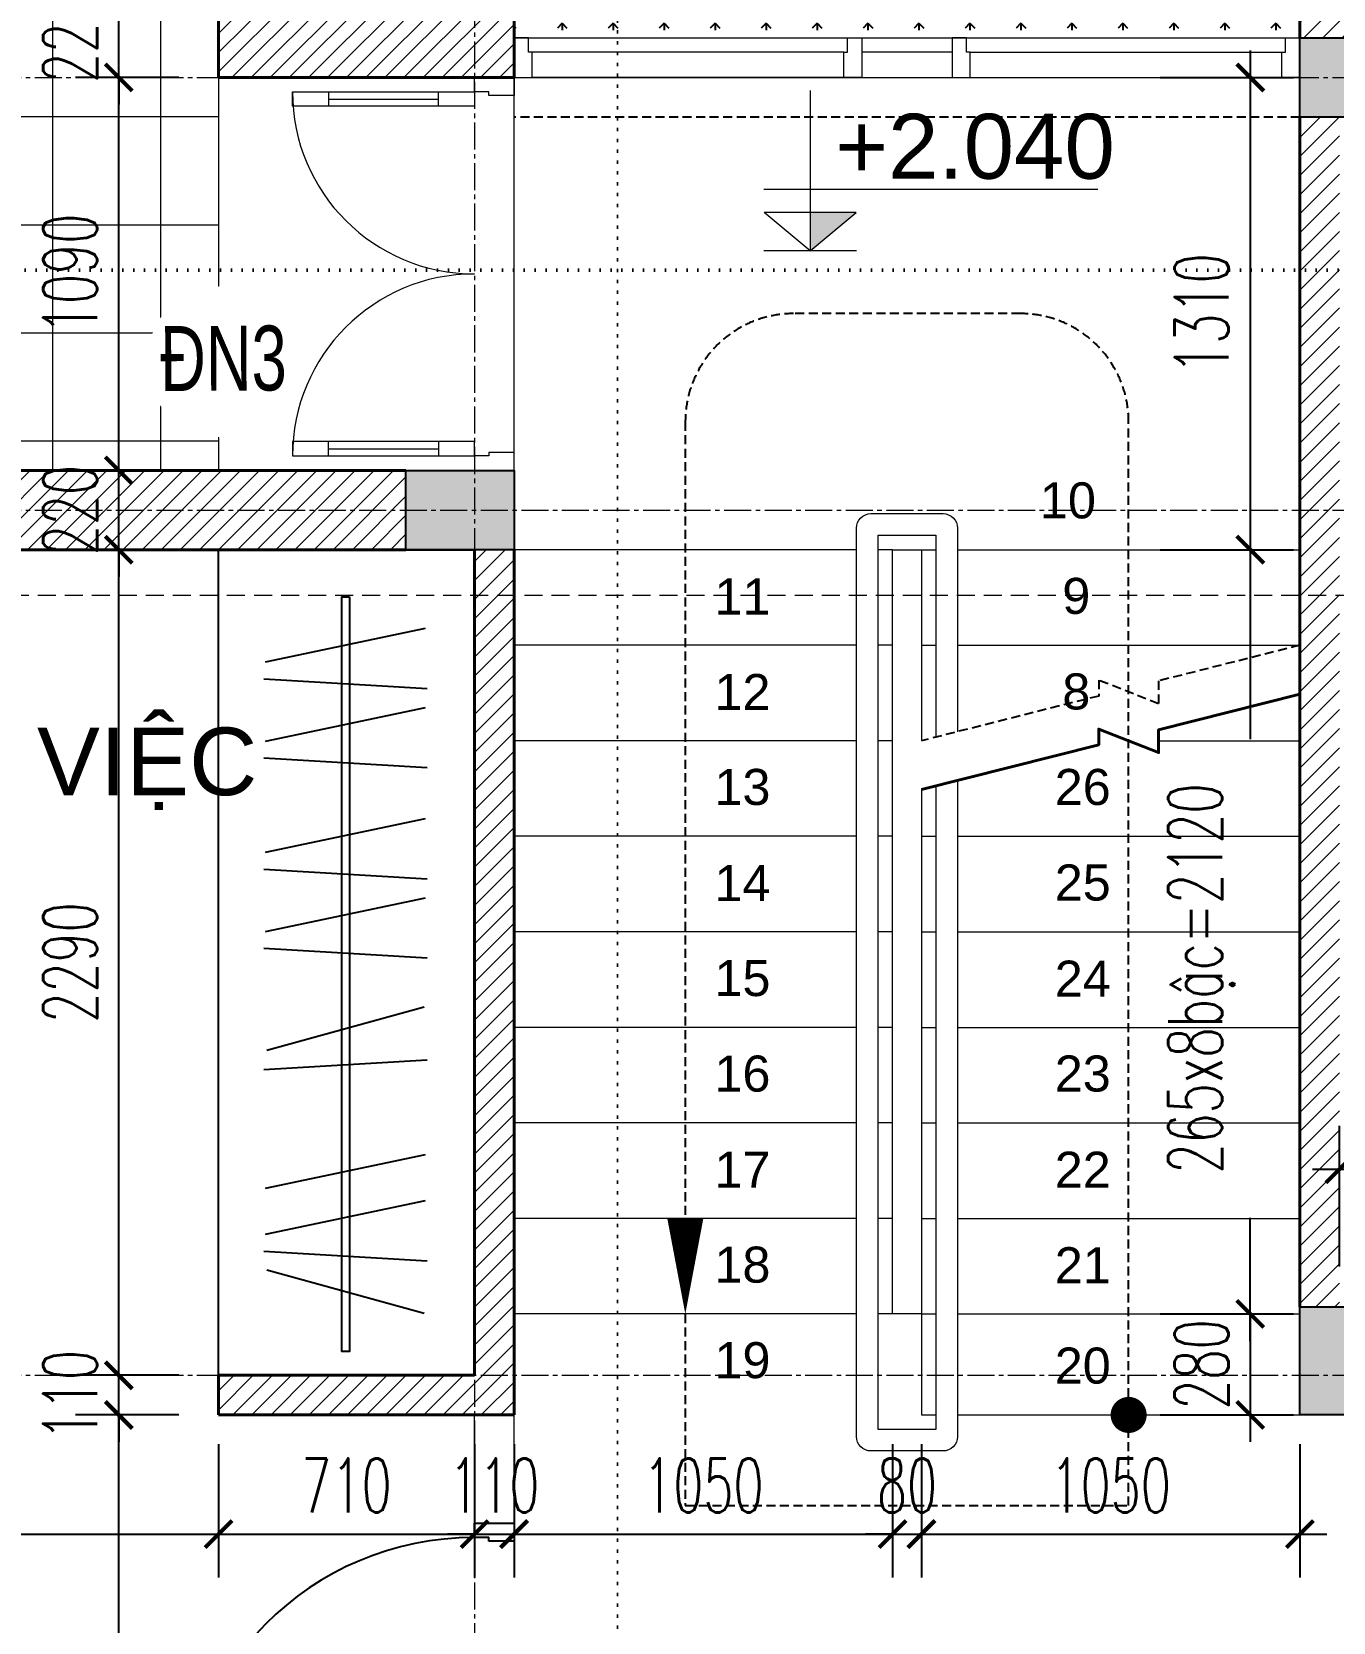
# Model space of a CAD drawing. Header units: millimetres. Extents: x -229618 to 2906, y -178063 to 96806.
# Drawn here: x -204481 to -200871, y -54983 to -50572 of the extents above; entities that cross this region are included whole.
import ezdxf
from ezdxf.enums import TextEntityAlignment as Align

# ---------------------------------------------------------------- set-up
doc = ezdxf.new("R2010")
doc.units = ezdxf.units.MM
doc.header["$LTSCALE"] = 200
doc.header["$MEASUREMENT"] = 0
doc.set_wipeout_variables(frame=1)
doc.header["$PDMODE"] = 3
doc.header["$PDSIZE"] = 50
for name, pattern in [('ACAD_ISO07W100', [3, 0, -3]), ('CENTER2', [1.125, 0.75, -0.125, 0.125, -0.125]), ('DASHED2', [0.375, 0.25, -0.125]), ('HIDDEN2', [0.1875, 0.125, -0.0625])]:
    doc.linetypes.add(name, pattern=pattern)
doc.layers.get('0').update_dxf_attribs({"color": 95, "linetype": 'CONTINUOUS'})
doc.layers.get('DEFPOINTS').update_dxf_attribs({"linetype": 'CONTINUOUS'})
for name, color, linetype, lineweight in [('cat', 1, 'CONTINUOUS', 40), ('hatch', 250, 'CONTINUOUS', 5), ('KH cat', 2, 'HIDDEN2', 50), ('khuat', 8, 'DASHED2', 15), ('nho', 252, 'CONTINUOUS', 15), ('thay', 7, 'CONTINUOUS', 18), ('tim', 18, 'CENTER2', 9)]:
    doc.layers.add(name, color=color, linetype=linetype, lineweight=lineweight)
for name, color, linetype in [('Cayxanh', 99, 'CONTINUOUS'), ('COT', 2, 'CONTINUOUS'), ('CUA', 145, 'CONTINUOUS'), ('DIM', 251, 'CONTINUOUS'), ('NOITHAT', 99, 'CONTINUOUS'), ('TEXT', 33, 'CONTINUOUS'), ('thong ke cua', 7, 'CONTINUOUS'), ('VAT-LIEU', 251, 'CONTINUOUS')]:
    doc.layers.add(name, color=color, linetype=linetype)
doc.styles.add('Aria H iso', font='Vharial_0.ttf')
doc.styles.add('Arial N  iso', font='vnarialn_0.ttf')
doc.styles.add('Scale', font='vnsimli.shx', dxfattribs={"width": 0.65, "bigfont": 'bigfont.shx'})
doc.styles.add('T3', font='Vhavan_0.ttf', dxfattribs={"width": 0.8})
doc.dimstyles.new('Scale', dxfattribs={"dimscale": 75, "dimtxt": 2, "dimasz": 1, "dimexe": 1.6, "dimexo": 0, "dimgap": 0.8, "dimtad": 1, "dimdec": 0, "dimzin": 0, "dimdsep": 46, "dimtxsty": 'Scale', "dimblk": 'ARCHTICK', "dimcen": 0.1, "dimdle": 1, "dimclrd": 256, "dimclre": 256, "dimclrt": 3, "dimadec": 0, "dimazin": 0, "dimtfac": 1, "dimtdec": 0, "dimtix": 1, "dimtmove": 2, "dimatfit": 3, "dimldrblk": 'ARCHTICK', "dimfxl": 0, "dimtolj": 1, "dimtzin": 0, "dimarcsym": 0})

# ---------------------------------------------------------------- blocks, each defined once
blk = doc.blocks.new('A$C49A5561F')
at = {"layer": 'CUA'}
blk.add_line((-830, 60), (-210, 60), dxfattribs=at)
for points in [[(-70, 850), (-70, 860), (-110, 860), (-110, 900), (0, 900), (0, 850)], [(-930, 80), (-930, 40), (-110, 40), (-110, 80)], [(-930, 80), (-930, 40), (-830, 40), (-830, 80)], [(-210, 80), (-210, 40), (-110, 40), (-110, 80)], [(-70, 50), (-70, 40), (-110, 40), (-110, 0), (0, 0), (0, 50)]]:
    blk.add_lwpolyline(points, close=True, dxfattribs=at)
blk.add_arc((-110, 40), 820, 90, 180, dxfattribs=at)
blk = doc.blocks.new('_ArchTick')
at = {"color": 0, "linetype": 'ByBlock', "const_width": 0.15}
blk.add_lwpolyline([(-0.5, -0.5), (0.5, 0.5)], dxfattribs=at)
blk = doc.blocks.new('*D1841')
at = {"layer": 'DEFPOINTS', "color": 0, "linetype": 'Continuous'}
for p in [(-205133, -54488.9), (-203963, -54488.9), (-203963, -54738.7)]:
    blk.add_point(p, dxfattribs=at)
at = {"layer": 'DIM', "linetype": 'Continuous', "lineweight": -2}
for p, q in [((-205133, -54488.9), (-205133, -54858.7)), ((-203963, -54488.9), (-203963, -54858.7)), ((-205208, -54738.7), (-203888, -54738.7))]:
    blk.add_line(p, q, dxfattribs=at)
at = {"layer": 'DIM', "linetype": 'Continuous', "lineweight": -2, "xscale": 75, "yscale": 75, "zscale": 75, "rotation": 180}
blk.add_blockref('_ArchTick', (-205133, -54738.7), dxfattribs=at)
at = {"layer": 'DIM', "linetype": 'Continuous', "lineweight": -2, "xscale": 75, "yscale": 75, "zscale": 75}
blk.add_blockref('_ArchTick', (-203963, -54738.7), dxfattribs=at)
at = {"layer": 'DIM', "color": 3, "linetype": 'Continuous', "insert": (-204670, -54873.7), "char_height": 150, "attachment_point": 5, "style": 'Scale'}
blk.add_mtext('\\A1;1170', dxfattribs=at)
blk = doc.blocks.new('*D1842')
at = {"layer": 'DEFPOINTS', "color": 0, "linetype": 'Continuous'}
for p in [(-203963, -54488.9), (-203253, -54488.9), (-203253, -54738.7)]:
    blk.add_point(p, dxfattribs=at)
at = {"layer": 'DIM', "linetype": 'Continuous', "lineweight": -2}
for p, q in [((-203963, -54488.9), (-203963, -54858.7)), ((-203253, -54488.9), (-203253, -54858.7)), ((-204038, -54738.7), (-203178, -54738.7))]:
    blk.add_line(p, q, dxfattribs=at)
at = {"layer": 'DIM', "linetype": 'Continuous', "lineweight": -2, "xscale": 75, "yscale": 75, "zscale": 75, "rotation": 180}
blk.add_blockref('_ArchTick', (-203963, -54738.7), dxfattribs=at)
at = {"layer": 'DIM', "linetype": 'Continuous', "lineweight": -2, "xscale": 75, "yscale": 75, "zscale": 75}
blk.add_blockref('_ArchTick', (-203253, -54738.7), dxfattribs=at)
at = {"layer": 'DIM', "color": 3, "linetype": 'Continuous', "insert": (-203608, -54603.7), "char_height": 150, "attachment_point": 5, "style": 'Scale'}
blk.add_mtext('\\A1;710', dxfattribs=at)
blk = doc.blocks.new('*D1843')
at = {"layer": 'DEFPOINTS', "color": 0, "linetype": 'Continuous'}
for p in [(-203253, -54488.9), (-203143, -54488.9), (-203143, -54738.7)]:
    blk.add_point(p, dxfattribs=at)
at = {"layer": 'DIM', "linetype": 'Continuous', "lineweight": -2}
for p, q in [((-203253, -54488.9), (-203253, -54858.7)), ((-203143, -54488.9), (-203143, -54858.7)), ((-203253, -54738.7), (-203328, -54738.7)), ((-203253, -54738.7), (-203143, -54738.7)), ((-203143, -54738.7), (-203068, -54738.7))]:
    blk.add_line(p, q, dxfattribs=at)
at = {"layer": 'DIM', "linetype": 'Continuous', "lineweight": -2, "xscale": 75, "yscale": 75, "zscale": 75}
blk.add_blockref('_ArchTick', (-203253, -54738.7), dxfattribs=at)
at = {"layer": 'DIM', "linetype": 'Continuous', "lineweight": -2, "xscale": 75, "yscale": 75, "zscale": 75, "rotation": 180}
blk.add_blockref('_ArchTick', (-203143, -54738.7), dxfattribs=at)
at = {"layer": 'DIM', "color": 3, "linetype": 'Continuous', "insert": (-203198, -54603.7), "char_height": 150, "attachment_point": 5, "style": 'Scale'}
blk.add_mtext('\\A1;110', dxfattribs=at)
blk = doc.blocks.new('*D1844')
at = {"layer": 'DEFPOINTS', "color": 0, "linetype": 'Continuous'}
for p in [(-203143, -54488.9), (-202093, -54488.9), (-202093, -54738.7)]:
    blk.add_point(p, dxfattribs=at)
at = {"layer": 'DIM', "linetype": 'Continuous', "lineweight": -2}
for p, q in [((-203143, -54488.9), (-203143, -54858.7)), ((-202093, -54488.9), (-202093, -54858.7)), ((-203218, -54738.7), (-202018, -54738.7))]:
    blk.add_line(p, q, dxfattribs=at)
at = {"layer": 'DIM', "linetype": 'Continuous', "lineweight": -2, "xscale": 75, "yscale": 75, "zscale": 75, "rotation": 180}
blk.add_blockref('_ArchTick', (-203143, -54738.7), dxfattribs=at)
at = {"layer": 'DIM', "linetype": 'Continuous', "lineweight": -2, "xscale": 75, "yscale": 75, "zscale": 75}
blk.add_blockref('_ArchTick', (-202093, -54738.7), dxfattribs=at)
at = {"layer": 'DIM', "color": 3, "linetype": 'Continuous', "insert": (-202618, -54603.7), "char_height": 150, "attachment_point": 5, "style": 'Scale'}
blk.add_mtext('\\A1;1050', dxfattribs=at)
blk = doc.blocks.new('*D1845')
at = {"layer": 'DEFPOINTS', "color": 0, "linetype": 'Continuous'}
for p in [(-202093, -54488.9), (-202013, -54488.9), (-202013, -54738.7)]:
    blk.add_point(p, dxfattribs=at)
at = {"layer": 'DIM', "linetype": 'Continuous', "lineweight": -2}
for p, q in [((-202093, -54488.9), (-202093, -54858.7)), ((-202013, -54488.9), (-202013, -54858.7)), ((-202093, -54738.7), (-202168, -54738.7)), ((-202093, -54738.7), (-202013, -54738.7)), ((-202013, -54738.7), (-201938, -54738.7))]:
    blk.add_line(p, q, dxfattribs=at)
at = {"layer": 'DIM', "linetype": 'Continuous', "lineweight": -2, "xscale": 75, "yscale": 75, "zscale": 75}
blk.add_blockref('_ArchTick', (-202093, -54738.7), dxfattribs=at)
at = {"layer": 'DIM', "linetype": 'Continuous', "lineweight": -2, "xscale": 75, "yscale": 75, "zscale": 75, "rotation": 180}
blk.add_blockref('_ArchTick', (-202013, -54738.7), dxfattribs=at)
at = {"layer": 'DIM', "color": 3, "linetype": 'Continuous', "insert": (-202053, -54603.7), "char_height": 150, "attachment_point": 5, "style": 'Scale'}
blk.add_mtext('\\A1;80', dxfattribs=at)
blk = doc.blocks.new('*D1846')
at = {"layer": 'DEFPOINTS', "color": 0, "linetype": 'Continuous'}
for p in [(-202013, -54488.9), (-200963, -54488.9), (-200963, -54738.7)]:
    blk.add_point(p, dxfattribs=at)
at = {"layer": 'DIM', "linetype": 'Continuous', "lineweight": -2}
for p, q in [((-202013, -54488.9), (-202013, -54858.7)), ((-200963, -54488.9), (-200963, -54858.7)), ((-202088, -54738.7), (-200888, -54738.7))]:
    blk.add_line(p, q, dxfattribs=at)
at = {"layer": 'DIM', "linetype": 'Continuous', "lineweight": -2, "xscale": 75, "yscale": 75, "zscale": 75, "rotation": 180}
blk.add_blockref('_ArchTick', (-202013, -54738.7), dxfattribs=at)
at = {"layer": 'DIM', "linetype": 'Continuous', "lineweight": -2, "xscale": 75, "yscale": 75, "zscale": 75}
blk.add_blockref('_ArchTick', (-200963, -54738.7), dxfattribs=at)
at = {"layer": 'DIM', "color": 3, "linetype": 'Continuous', "insert": (-201488, -54603.7), "char_height": 150, "attachment_point": 5, "style": 'Scale'}
blk.add_mtext('\\A1;1050', dxfattribs=at)
blk = doc.blocks.new('*D1855')
at = {"layer": 'DEFPOINTS', "color": 0, "linetype": 'Continuous'}
for p in [(-204239.8, -54408.2), (-204073.2, -54408.2), (-204073.2, -55908.2)]:
    blk.add_point(p, dxfattribs=at)
at = {"layer": 'DIM', "linetype": 'Continuous', "lineweight": -2}
for p, q in [((-204239.8, -55983.2), (-204239.8, -54333.2)), ((-204073.2, -54408.2), (-204359.8, -54408.2)), ((-204073.2, -55908.2), (-204359.8, -55908.2))]:
    blk.add_line(p, q, dxfattribs=at)
at = {"layer": 'DIM', "linetype": 'Continuous', "lineweight": -2, "xscale": 75, "yscale": 75, "zscale": 75}
for p, rotation in [((-204239.8, -54408.2), 90), ((-204239.8, -55908.2), 270)]:
    blk.add_blockref('_ArchTick', p, dxfattribs=dict(at, rotation=rotation))
at = {"layer": 'DIM', "color": 3, "linetype": 'Continuous', "insert": (-204377.6, -55193.5), "char_height": 150, "attachment_point": 5, "rotation": 90, "style": 'Scale'}
blk.add_mtext('\\A1;1500', dxfattribs=at)
blk = doc.blocks.new('*D1856')
at = {"layer": 'DEFPOINTS', "color": 0, "linetype": 'Continuous'}
for p in [(-204239.8, -54298.2), (-204073.2, -54298.2), (-204073.2, -54408.2)]:
    blk.add_point(p, dxfattribs=at)
at = {"layer": 'DIM', "linetype": 'Continuous', "lineweight": -2}
for p, q in [((-204239.8, -54298.2), (-204239.8, -54223.2)), ((-204073.2, -54298.2), (-204359.8, -54298.2)), ((-204239.8, -54408.2), (-204239.8, -54298.2)), ((-204073.2, -54408.2), (-204359.8, -54408.2)), ((-204239.8, -54408.2), (-204239.8, -54483.2))]:
    blk.add_line(p, q, dxfattribs=at)
at = {"layer": 'DIM', "linetype": 'Continuous', "lineweight": -2, "xscale": 75, "yscale": 75, "zscale": 75}
for p, rotation in [((-204239.8, -54298.2), 270), ((-204239.8, -54408.2), 90)]:
    blk.add_blockref('_ArchTick', p, dxfattribs=dict(at, rotation=rotation))
at = {"layer": 'DIM', "color": 3, "linetype": 'Continuous', "insert": (-204374.8, -54353.2), "char_height": 150, "attachment_point": 5, "rotation": 90, "style": 'Scale'}
blk.add_mtext('\\A1;110', dxfattribs=at)
blk = doc.blocks.new('*D1857')
at = {"layer": 'DEFPOINTS', "color": 0, "linetype": 'Continuous'}
for p in [(-204239.8, -52008.2), (-204073.2, -52008.2), (-204073.2, -54298.2)]:
    blk.add_point(p, dxfattribs=at)
at = {"layer": 'DIM', "linetype": 'Continuous', "lineweight": -2}
for p, q in [((-204239.8, -54373.2), (-204239.8, -51933.2)), ((-204073.2, -52008.2), (-204359.8, -52008.2)), ((-204073.2, -54298.2), (-204359.8, -54298.2))]:
    blk.add_line(p, q, dxfattribs=at)
at = {"layer": 'DIM', "linetype": 'Continuous', "lineweight": -2, "xscale": 75, "yscale": 75, "zscale": 75}
for p, rotation in [((-204239.8, -52008.2), 90), ((-204239.8, -54298.2), 270)]:
    blk.add_blockref('_ArchTick', p, dxfattribs=dict(at, rotation=rotation))
at = {"layer": 'DIM', "color": 3, "linetype": 'Continuous', "insert": (-204374.8, -53153.2), "char_height": 150, "attachment_point": 5, "rotation": 90, "style": 'Scale'}
blk.add_mtext('\\A1;2290', dxfattribs=at)
blk = doc.blocks.new('*D1858')
at = {"layer": 'DEFPOINTS', "color": 0, "linetype": 'Continuous'}
for p in [(-204239.8, -51788.2), (-204073.2, -51788.2), (-204073.2, -52008.2)]:
    blk.add_point(p, dxfattribs=at)
at = {"layer": 'DIM', "linetype": 'Continuous', "lineweight": -2}
for p, q in [((-204239.8, -51788.2), (-204239.8, -51713.2)), ((-204073.2, -51788.2), (-204359.8, -51788.2)), ((-204239.8, -52008.2), (-204239.8, -51788.2)), ((-204073.2, -52008.2), (-204359.8, -52008.2)), ((-204239.8, -52008.2), (-204239.8, -52083.2))]:
    blk.add_line(p, q, dxfattribs=at)
at = {"layer": 'DIM', "linetype": 'Continuous', "lineweight": -2, "xscale": 75, "yscale": 75, "zscale": 75}
for p, rotation in [((-204239.8, -51788.2), 270), ((-204239.8, -52008.2), 90)]:
    blk.add_blockref('_ArchTick', p, dxfattribs=dict(at, rotation=rotation))
at = {"layer": 'DIM', "color": 3, "linetype": 'Continuous', "insert": (-204374.8, -51898.2), "char_height": 150, "attachment_point": 5, "rotation": 90, "style": 'Scale'}
blk.add_mtext('\\A1;220', dxfattribs=at)
blk = doc.blocks.new('*D1859')
at = {"layer": 'DEFPOINTS', "color": 0, "linetype": 'Continuous'}
for p in [(-204239.8, -50698.2), (-204073.2, -50698.2), (-204073.2, -51788.2)]:
    blk.add_point(p, dxfattribs=at)
at = {"layer": 'DIM', "linetype": 'Continuous', "lineweight": -2}
for p, q in [((-204239.8, -51863.2), (-204239.8, -50623.2)), ((-204073.2, -50698.2), (-204359.8, -50698.2)), ((-204073.2, -51788.2), (-204359.8, -51788.2))]:
    blk.add_line(p, q, dxfattribs=at)
at = {"layer": 'DIM', "linetype": 'Continuous', "lineweight": -2, "xscale": 75, "yscale": 75, "zscale": 75}
for p, rotation in [((-204239.8, -50698.2), 90), ((-204239.8, -51788.2), 270)]:
    blk.add_blockref('_ArchTick', p, dxfattribs=dict(at, rotation=rotation))
at = {"layer": 'DIM', "color": 3, "linetype": 'Continuous', "insert": (-204374.8, -51243.2), "char_height": 150, "attachment_point": 5, "rotation": 90, "style": 'Scale'}
blk.add_mtext('\\A1;1090', dxfattribs=at)
blk = doc.blocks.new('*D1860')
at = {"layer": 'DEFPOINTS', "color": 0, "linetype": 'Continuous'}
for p in [(-204239.8, -50478.2), (-204073.2, -50478.2), (-204073.2, -50698.2)]:
    blk.add_point(p, dxfattribs=at)
at = {"layer": 'DIM', "linetype": 'Continuous', "lineweight": -2}
for p, q in [((-204239.8, -50478.2), (-204239.8, -50403.2)), ((-204073.2, -50478.2), (-204359.8, -50478.2)), ((-204239.8, -50698.2), (-204239.8, -50478.2)), ((-204073.2, -50698.2), (-204359.8, -50698.2)), ((-204239.8, -50698.2), (-204239.8, -50773.2))]:
    blk.add_line(p, q, dxfattribs=at)
at = {"layer": 'DIM', "linetype": 'Continuous', "lineweight": -2, "xscale": 75, "yscale": 75, "zscale": 75}
for p, rotation in [((-204239.8, -50478.2), 270), ((-204239.8, -50698.2), 90)]:
    blk.add_blockref('_ArchTick', p, dxfattribs=dict(at, rotation=rotation))
at = {"layer": 'DIM', "color": 3, "linetype": 'Continuous', "insert": (-204374.8, -50588.2), "char_height": 150, "attachment_point": 5, "rotation": 90, "style": 'Scale'}
blk.add_mtext('\\A1;220', dxfattribs=at)
blk = doc.blocks.new('*D1895')
at = {"layer": 'DEFPOINTS', "color": 0, "linetype": 'Continuous'}
for p in [(-201350.5, -50698.2), (-201350.5, -52008.2), (-201100.6, -52008.2)]:
    blk.add_point(p, dxfattribs=at)
at = {"layer": 'DIM', "linetype": 'Continuous', "lineweight": -2}
for p, q in [((-201100.6, -50623.2), (-201100.6, -52083.2)), ((-201350.5, -50698.2), (-200980.6, -50698.2)), ((-201350.5, -52008.2), (-200980.6, -52008.2))]:
    blk.add_line(p, q, dxfattribs=at)
at = {"layer": 'DIM', "linetype": 'Continuous', "lineweight": -2, "xscale": 75, "yscale": 75, "zscale": 75}
for p, rotation in [((-201100.6, -50698.2), 90), ((-201100.6, -52008.2), 270)]:
    blk.add_blockref('_ArchTick', p, dxfattribs=dict(at, rotation=rotation))
at = {"layer": 'DIM', "color": 3, "linetype": 'Continuous', "insert": (-201235.6, -51353.2), "char_height": 150, "attachment_point": 5, "rotation": 90, "style": 'Scale'}
blk.add_mtext('\\A1;1310', dxfattribs=at)
blk = doc.blocks.new('*D1896')
at = {"layer": 'DEFPOINTS', "color": 0, "linetype": 'Continuous'}
for p in [(-201350.5, -52008.2), (-201350.5, -54128.2), (-201100.6, -54128.2)]:
    blk.add_point(p, dxfattribs=at)
at = {"layer": 'DIM', "linetype": 'Continuous', "lineweight": -2}
for p, q in [((-201100.6, -51933.2), (-201100.6, -52534)), ((-201350.5, -52008.2), (-200980.6, -52008.2)), ((-201100.6, -54203.2), (-201100.6, -53861.2)), ((-201350.5, -54128.2), (-200980.6, -54128.2))]:
    blk.add_line(p, q, dxfattribs=at)
at = {"layer": 'DIM', "linetype": 'Continuous', "lineweight": -2, "xscale": 75, "yscale": 75, "zscale": 75}
for p, rotation in [((-201100.6, -52008.2), 90), ((-201100.6, -54128.2), 270)]:
    blk.add_blockref('_ArchTick', p, dxfattribs=dict(at, rotation=rotation))
at = {"layer": 'DIM', "color": 3, "linetype": 'Continuous', "insert": (-201235.6, -53197.6), "char_height": 150, "attachment_point": 5, "rotation": 90, "style": 'Scale'}
blk.add_mtext('\\A1;265x8bËc=2120', dxfattribs=at)
blk = doc.blocks.new('*D2039')
at = {"layer": 'DEFPOINTS', "color": 0, "linetype": 'Continuous'}
for p in [(-201350.5, -54128.2), (-201350.5, -54408.2), (-201100.6, -54408.2)]:
    blk.add_point(p, dxfattribs=at)
at = {"layer": 'DIM', "linetype": 'Continuous', "lineweight": -2}
for p, q in [((-201100.6, -54128.2), (-201100.6, -54053.2)), ((-201350.5, -54128.2), (-200980.6, -54128.2)), ((-201100.6, -54128.2), (-201100.6, -54408.2)), ((-201350.5, -54408.2), (-200980.6, -54408.2)), ((-201100.6, -54408.2), (-201100.6, -54483.2))]:
    blk.add_line(p, q, dxfattribs=at)
at = {"layer": 'DIM', "linetype": 'Continuous', "lineweight": -2, "xscale": 75, "yscale": 75, "zscale": 75}
for p, rotation in [((-201100.6, -54128.2), 270), ((-201100.6, -54408.2), 90)]:
    blk.add_blockref('_ArchTick', p, dxfattribs=dict(at, rotation=rotation))
at = {"layer": 'DIM', "color": 3, "linetype": 'Continuous', "insert": (-201235.6, -54268.2), "char_height": 150, "attachment_point": 5, "rotation": 90, "style": 'Scale'}
blk.add_mtext('\\A1;280', dxfattribs=at)
blk = doc.blocks.new('*D2052')
at = {"layer": 'DEFPOINTS', "color": 0, "linetype": 'Continuous'}
for p in [(-200253, -53726.5), (-200853, -53996.4), (-200253, -53996.4)]:
    blk.add_point(p, dxfattribs=at)
at = {"layer": 'DIM', "linetype": 'Continuous', "lineweight": -2}
for p, q in [((-200853, -53996.4), (-200853, -53606.5)), ((-200253, -53996.4), (-200253, -53606.5)), ((-200928, -53726.5), (-200178, -53726.5))]:
    blk.add_line(p, q, dxfattribs=at)
at = {"layer": 'DIM', "linetype": 'Continuous', "lineweight": -2, "xscale": 75, "yscale": 75, "zscale": 75, "rotation": 180}
blk.add_blockref('_ArchTick', (-200853, -53726.5), dxfattribs=at)
at = {"layer": 'DIM', "linetype": 'Continuous', "lineweight": -2, "xscale": 75, "yscale": 75, "zscale": 75}
blk.add_blockref('_ArchTick', (-200253, -53726.5), dxfattribs=at)
at = {"layer": 'DIM', "color": 3, "linetype": 'Continuous', "insert": (-200553, -53591.5), "char_height": 150, "attachment_point": 5, "style": 'Scale'}
blk.add_mtext('\\A1;600', dxfattribs=at)
blk = doc.blocks.new('kh cua')
at = {"ltscale": 600}
blk.add_wipeout([(0, 210.4), (-65, 200.1), (-123.6, 170.2), (-170.2, 123.6), (-200.1, 65), (-210.4, 0), (-200.1, -65), (-170.2, -123.6), (-123.6, -170.2), (-65, -200.1), (0, -210.4), (65, -200.1), (123.6, -170.2), (170.2, -123.6), (200.1, -65), (210.4, 0), (200.1, 65), (170.2, 123.6), (123.6, 170.2), (65, 200.1)], dxfattribs=at).dxf.layer = 'thong ke cua'
at = {"layer": 'thong ke cua', "color": 1, "style": 'T3', "width": 0.973787}
blk.add_attdef('AA', text='', height=180, rotation=0.3157, dxfattribs=at).set_placement((-171.5, -80.9), (179.8, -78.9), align=Align.FIT)
blk = doc.blocks.new('cao do')
at = {"layer": 'thay'}
for p, q in [((0, 444.6), (0, 0)), ((798.2, 170.2), (-128.3, 170.2)), ((0, 0), (-127.9, 106.1)), ((127.9, 106.1), (-127.9, 106.1)), ((0, 0), (127.9, 106.1))]:
    blk.add_line(p, q, dxfattribs=at)
at = {"layer": 'thay', "ltscale": 600}
blk.add_line((128.3, 0), (-128.3, 0), dxfattribs=at)
at = {"layer": 'thay', "color": 150, "ltscale": 600}
blk.add_solid([(0, 0), (0, 106.1), (127.9, 106.1)], dxfattribs=at)
at = {"layer": 'TEXT', "style": 'Arial N  iso'}
blk.add_attdef('%%P0.000', text='', height=200, dxfattribs=at).set_placement((69.5, 290), align=Align.MIDDLE_LEFT)

msp = doc.modelspace()

# ---------------------------------------------------------------- hatches: boundary and pattern name
at = {"layer": 'Cayxanh', "linetype": 'Continuous'}
h = msp.add_hatch(dxfattribs=at)
h.set_pattern_fill('GRASS', color=256, scale=100, style=0)
h.set_pattern_definition([(270, (-200252.1, -113834.19), (-70.71068, -70.71068), [18.75, -122.67136]), (315, (-200252.1, -113834.19), (-70.71068, -70.71068), [18.75, -81.25]), (225, (-200252.1, -113834.19), (-70.71068, 70.71068), [18.75, -81.25])])
h.paths.add_polyline_path([(-205802.6, -49725.9), (-204078.3, -49725.9), (-204078.3, -50068.8), (-205802.6, -50068.8)], flags=24)
h.paths.add_polyline_path([(-203143, -48858.2), (-200963, -48858.2), (-200963, -50588.2), (-203143, -50588.2)])
at = {"layer": 'hatch', "linetype": 'Continuous'}
h = msp.add_hatch(dxfattribs=at)
h.set_pattern_fill('ANSI31', color=256, scale=300, style=0)
h.set_pattern_definition([(45, (-235340.12, -37193.56), (-26.516504, 26.516504), [])])
h.paths.add_polyline_path([(-203963, -51788.2), (-205213, -51788.2), (-205213, -51688.2), (-205313, -51688.2), (-205313, -52008.2), (-203963, -52008.2)])
h.paths.add_polyline_path([(-196543, -51788.2), (-196763, -51788.2), (-196763, -50808.2), (-196543, -50808.2)])
h.paths.add_polyline_path([(-208433, -54408.2), (-208463, -54408.2), (-208463, -54188.2), (-208433, -54188.2)])
h.paths.add_polyline_path([(-203443, -52008.2), (-203473, -52008.2), (-203473, -51788.2), (-203443, -51788.2)])
h.paths.add_polyline_path([(-200253, -54298.2), (-199993, -54298.2), (-199993, -54408.2), (-200743, -54408.2), (-200743, -54108.2), (-200253, -54108.2)])
h.paths.add_polyline_path([(-200853, -54108.2), (-200963, -54108.2), (-200963, -54078.2), (-200853, -54078.2)])
h.paths.add_polyline_path([(-208273, -54408.2), (-208433, -54408.2), (-208433, -54188.2), (-208273, -54188.2)])
h.paths.add_polyline_path([(-208543, -54188.2), (-208763, -54188.2), (-208763, -53588.2), (-208543, -53588.2)])
h.paths.add_polyline_path([(-207043, -54188.2), (-205133, -54188.2), (-205133, -54408.2), (-205463, -54408.2), (-205463, -54298.2), (-207043, -54298.2), (-207043, -54408.2), (-207373, -54408.2), (-207373, -54188.2), (-207263, -54188.2), (-207263, -53588.2), (-207043, -53588.2)])
h.paths.add_polyline_path([(-206543, -52008.2), (-207043, -52008.2), (-207043, -52608.2), (-207263, -52608.2), (-207263, -51788.2), (-206543, -51788.2)])
h.paths.add_polyline_path([(-203473, -52008.2), (-203963, -52008.2), (-203963, -51788.2), (-203473, -51788.2)])
h.paths.add_polyline_path([(-203143, -54408.2), (-203963, -54408.2), (-203963, -54298.2), (-203253, -54298.2), (-203253, -52008.2), (-203143, -52008.2)])
h.paths.add_polyline_path([(-200853, -54078.2), (-200963, -54078.2), (-200963, -50808.2), (-200853, -50808.2)])
h.paths.add_polyline_path([(-199653, -50808.2), (-200633, -50808.2), (-200633, -50588.2), (-200963, -50588.2), (-200963, -50478.2), (-199653, -50478.2)])
h.paths.add_polyline_path([(-196763, -50808.2), (-197853, -50808.2), (-197853, -50588.2), (-196763, -50588.2)])
h.paths.add_polyline_path([(-196543, -54188.2), (-196763, -54188.2), (-196763, -51788.2), (-196543, -51788.2)])
h.paths.add_polyline_path([(-196763, -54408.2), (-198753, -54408.2), (-198753, -54693.2), (-198863, -54693.2), (-198863, -54408.2), (-199093, -54408.2), (-199093, -54298.2), (-196763, -54298.2)])
h.paths.add_polyline_path([(-203143, -50698.2), (-203963, -50698.2), (-203963, -50478.2), (-203143, -50478.2)])
h.paths.add_polyline_path([(-200743, -48858.2), (-200963, -48858.2), (-200963, -48638.2), (-200743, -48638.2)])
h.paths.add_polyline_path([(-203143, -48858.2), (-203363, -48858.2), (-203363, -48638.2), (-203143, -48638.2)])
h.paths.add_polyline_path([(-208488, -51898.2, -1), (-208818, -51898.2, -1)])
h.paths.add_polyline_path([(-208763, -51788.2), (-208763, -52008.2), (-208543, -52008.2), (-208543, -51788.2)], flags=16)
h.paths.add_polyline_path([(-196763, -54188.2), (-196543, -54188.2), (-196543, -54408.2), (-196763, -54408.2)])
h.paths.add_polyline_path([(-198863, -54708.2), (-198753, -54708.2), (-198753, -54693.2), (-198863, -54693.2)])
h.paths.add_polyline_path([(-200663, -50588.2), (-200633, -50588.2), (-200633, -50808.2), (-200663, -50808.2)])
h = msp.add_hatch(dxfattribs=at)
h.set_pattern_fill('ANSI37', color=256, scale=2400, angle=45, style=0)
h.set_pattern_definition([(270, (28077.07, -108106.78), (-300, -6e-14), []), (180, (28077.07, -108106.78), (-6e-14, 300), [])])
h.paths.add_polyline_path([(-205213, -51688.2), (-205213, -51788.2), (-203963, -51788.2), (-203963, -50478.2), (-203363, -50478.2), (-203363, -48858.2), (-206543, -48858.2), (-206543, -51788.2), (-205313, -51788.2), (-205313, -51688.2)])
h = msp.add_hatch(dxfattribs=at)
h.set_pattern_fill('BT', color=256, scale=100, style=0)
h.set_pattern_definition([(0, (83.29, 12.83), (0, 100), [0, -100]), (0, (12.65, 56.06), (0, 100), [0, -100]), (0, (15.78, 38.46), (0, 100), [0, -100]), (0, (51, 46.67), (0, 100), [0, -100]), (0, (32.02, 75.43), (0, 100), [0, -100]), (0, (26.93, 62.72), (0, 100), [0, -100]), (0, (35.94, 84.04), (0, 100), [0, -100]), (0, (22.04, 92.45), (0, 100), [0, -100]), (0, (41.22, 70.54), (0, 100), [0, -100]), (0, (9.13, 70.93), (0, 100), [0, -100]), (0, (73.12, 71.32), (0, 100), [0, -100]), (0, (87.6, 74.06), (0, 100), [0, -100]), (0, (80.16, 63.89), (0, 100), [0, -100]), (0, (82.32, 50.2), (0, 100), [0, -100]), (0, (56.29, 62.13), (0, 100), [0, -100]), (0, (55.51, 34.55), (0, 100), [0, -100]), (0, (55.51, 25.94), (0, 100), [0, -100]), (0, (8.15, 23.98), (0, 100), [0, -100]), (0, (47.68, 35.72), (0, 100), [0, -100]), (0, (48.07, 2.46), (0, 100), [0, -100]), (0, (37.31, 23.79), (0, 100), [0, -100]), (0, (38.09, 14), (0, 100), [0, -100]), (0, (25.17, 6.77), (0, 100), [0, -100]), (0, (31.83, 20.07), (0, 100), [0, -100]), (0, (27.13, 24.18), (0, 100), [0, -100]), (45, (79.99, 21.105), (0, 100.00003), [8, -133.4214]), (135, (85.65, 26.76), (-100.00003, 0), [8, -133.4214]), (270, (79.99, 32.42), (100, -2e-14), [11.3137, -88.6863]), (180, (76.52, 22.38), (-1e-14, -100), [12, -88]), (270, (64.52, 22.38), (100, -2e-14), [12, -88]), (45, (64.52, 10.38), (0, 100.00003), [16.9706, -124.4508]), (90, (39.51, 29.29), (-100, 6e-15), [16.8, -83.2]), (180, (39.51, 46.09), (-1e-14, -100), [16.8, -83.2]), (315, (22.714, 46.095), (100.00003, -2e-14), [23.7588, -117.6626]), (135, (25.28, 11.31), (-100.00003, 0), [7, -134.4214]), (225, (20.33, 16.26), (-1e-14, -100.00003), [7, -134.4214]), (0, (15.38, 11.31), (0, 100), [9.8995, -90.1005]), (0, (61.83, 78.92), (0, 100), [13.75, -86.25]), (90, (75.58, 78.92), (-100, 6e-15), [13.75, -86.25]), (225, (75.584, 92.67), (-1e-14, -100.00003), [19.4454, -121.9759]), (270, (50.27, 80.91), (100, -2e-14), [12.5, -87.5]), (0, (50.27, 68.41), (0, 100), [12.5, -87.5]), (135, (62.77, 68.41), (-100.00003, 0), [17.6777, -123.7437]), (45, (56.63, 84.76), (0, 100.00003), [8.5, -132.9214]), (135, (62.64, 90.77), (-100.00003, 0), [8.5, -132.9214]), (270, (56.63, 96.78), (100, -2e-14), [12.0208, -87.9792]), (135, (17.366, 77.56), (-100.00003, 0), [14.1421, -127.2792]), (0, (7.37, 77.56), (0, 100), [10, -90]), (270, (7.37, 87.56), (100, -2e-14), [10, -90]), (45, (0, 0), (-49.497475, 49.497475), []), (45, (35, 0), (-49.497475, 49.497475), [])])
h.paths.add_polyline_path([(-208763, -51788.2), (-208543, -51788.2), (-208543, -52008.2), (-208763, -52008.2)])
h.paths.add_polyline_path([(-196763, -50588.2), (-196543, -50588.2), (-196543, -50808.2), (-196763, -50808.2)])
h.paths.add_polyline_path([(-195643, -54188.2), (-195343, -54188.2), (-195343, -54408.2), (-195643, -54408.2)])
h.paths.add_polyline_path([(-203363, -55908.2), (-203143, -55908.2), (-203143, -56208.2), (-203363, -56208.2)])
h.paths.add_polyline_path([(-208463, -58388.2), (-208463, -58608.2), (-208763, -58608.2), (-208763, -58388.2)])
h.paths.add_polyline_path([(-203443, -58608.2), (-203443, -58388.2), (-203143, -58388.2), (-203143, -58608.2)])
h.paths.add_polyline_path([(-200663, -58388.2), (-200663, -58608.2), (-200963, -58608.2), (-200963, -58388.2)])
h.paths.add_polyline_path([(-195643, -58608.2), (-195643, -58388.2), (-195343, -58388.2), (-195343, -58608.2)])
h.paths.add_polyline_path([(-200963, -54108.2), (-200743, -54108.2), (-200743, -54408.2), (-200963, -54408.2)])
h.paths.add_polyline_path([(-200663, -50588.2), (-200663, -50808.2), (-200963, -50808.2), (-200963, -50588.2)])
h.paths.add_polyline_path([(-203443, -52008.2), (-203443, -51788.2), (-203143, -51788.2), (-203143, -52008.2)])
h.paths.add_polyline_path([(-208463, -54188.2), (-208463, -54408.2), (-208763, -54408.2), (-208763, -54188.2)])

# ---------------------------------------------------------------- linework, layer by layer
at = {"layer": 'cat', "linetype": 'Continuous'}
for p, q in [((-200963, -54108.2), (-200963, -50808.2)), ((-205213, -51788.2), (-203443, -51788.2)), ((-205313, -52008.2), (-203443, -52008.2)), ((-203253, -54298.2), (-203253, -52008.2)), ((-203143, -54408.2), (-203143, -52008.2)), ((-203963, -54298.2), (-203963, -54408.2)), ((-203963, -54298.2), (-203253, -54298.2)), ((-203963, -54408.2), (-203143, -54408.2))]:
    msp.add_line(p, q, dxfattribs=at)
msp.add_lwpolyline([(-203963, -50478.2), (-203143, -50478.2), (-203143, -50698.2), (-203963, -50698.2)], close=True, dxfattribs=at)
for points in [[(-200663, -50808.2), (-199653, -50808.2), (-199653, -50478.2), (-200963, -50478.2), (-200963, -50588.2)], [(-203143, -50588.2), (-203143, -50698.2), (-203143, -50698.2)], [(-200963, -52408.6), (-201355, -52507.5), (-201355, -52570.8), (-201521.1, -52505.6), (-201521.1, -52549.4), (-202013, -52673.6)]]:
    msp.add_lwpolyline(points, dxfattribs=at)
at = {"layer": 'COT', "linetype": 'Continuous'}
for points in [[(-200663, -50808.2), (-200963, -50808.2), (-200963, -50588.2), (-200663, -50588.2)], [(-203143, -52008.2), (-203443, -52008.2), (-203443, -51788.2), (-203143, -51788.2)], [(-200743, -54108.2), (-200743, -54408.2), (-200963, -54408.2), (-200963, -54108.2)]]:
    msp.add_lwpolyline(points, close=True, dxfattribs=at)
at = {"layer": 'DIM', "linetype": 'HIDDEN2'}
msp.add_line((-200963, -50808.2), (-203143, -50808.2), dxfattribs=at)
at = {"layer": 'KH cat', "linetype": 'ACAD_ISO07W100', "ltscale": 0.05}
for p, q in [((-202856.5, -60805.8), (-202856.5, -46148.5)), ((-212174.8, -51232.6), (-192235.6, -51232.6))]:
    msp.add_line(p, q, dxfattribs=at)
at = {"layer": 'nho', "linetype": 'Continuous'}
for p, q in [((-202228, -50628.2), (-203093, -50628.2)), ((-201928, -50628.2), (-202178, -50628.2)), ((-201878, -50628.2), (-201013, -50628.2)), ((-202228, -50698.2), (-203093, -50698.2)), ((-202178, -50698.2), (-201928, -50698.2)), ((-201878, -50698.2), (-201013, -50698.2))]:
    msp.add_line(p, q, dxfattribs=at)
at = {"layer": 'nho'}
for p, q in [((-203658, -50758.2), (-203353, -50758.2)), ((-203658, -51728.2), (-203353, -51728.2))]:
    msp.add_line(p, q, dxfattribs=at)
at = {"layer": 'nho', "linetype": 'Continuous'}
for points in [[(-203093, -50628.2), (-203103, -50628.2), (-203103, -50588.2), (-203143, -50588.2), (-203143, -50698.2), (-203093, -50698.2)], [(-202228, -50628.2), (-202218, -50628.2), (-202218, -50588.2), (-202178, -50588.2), (-202178, -50698.2), (-202228, -50698.2)], [(-201878, -50628.2), (-201888, -50628.2), (-201888, -50588.2), (-201928, -50588.2), (-201928, -50698.2), (-201878, -50698.2)], [(-201013, -50628.2), (-201003, -50628.2), (-201003, -50588.2), (-200963, -50588.2), (-200963, -50698.2), (-201013, -50698.2)]]:
    msp.add_lwpolyline(points, close=True, dxfattribs=at)
at = {"layer": 'nho'}
for points in [[(-203213, -50748.2), (-203213, -50738.2), (-203253, -50738.2), (-203253, -50698.2), (-203143, -50698.2), (-203143, -50748.2)], [(-203758, -50778.2), (-203758, -50738.2), (-203253, -50738.2), (-203253, -50778.2)], [(-203758, -50778.2), (-203758, -50738.2), (-203658, -50738.2), (-203658, -50778.2)], [(-203353, -50778.2), (-203353, -50738.2), (-203253, -50738.2), (-203253, -50778.2)], [(-203758, -51708.2), (-203758, -51748.2), (-203253, -51748.2), (-203253, -51708.2)], [(-203758, -51708.2), (-203758, -51748.2), (-203658, -51748.2), (-203658, -51708.2)], [(-203353, -51708.2), (-203353, -51748.2), (-203253, -51748.2), (-203253, -51708.2)], [(-203213, -51738.2), (-203213, -51748.2), (-203253, -51748.2), (-203253, -51788.2), (-203143, -51788.2), (-203143, -51738.2)]]:
    msp.add_lwpolyline(points, close=True, dxfattribs=at)
at = {"layer": 'nho', "linetype": 'Continuous'}
msp.add_lwpolyline([(-202668, -53863.2, 100, 0, 0), (-202668, -54128.2, 0, 0, 0)], format="xyseb", dxfattribs=at)
at = {"layer": 'nho', "linetype": 'Continuous', "const_width": 50}
msp.add_lwpolyline([(-201463, -54408.2, -1), (-201413, -54408.2, -1)], format="xyb", close=True, dxfattribs=at)
at = {"layer": 'nho'}
for centre, start, end in [((-203253, -50738.2), 180, 270), ((-203253, -51748.2), 90, 180)]:
    msp.add_arc(centre, 505, start, end, dxfattribs=at)
at = {"layer": 'NOITHAT'}
for p, q in [((-203832.7, -52319.4), (-203388.9, -52226)), ((-203837.1, -52366.1), (-203384.4, -52393.1)), ((-203832.7, -52538.9), (-203388.9, -52445.5)), ((-203837.1, -52585.6), (-203384.4, -52612.5)), ((-203832.7, -52847.3), (-203388.9, -52753.9)), ((-203837.1, -52894), (-203384.4, -52920.9)), ((-203832.7, -53066.8), (-203388.9, -52973.4)), ((-203837.1, -53113.5), (-203384.4, -53140.4)), ((-203392.1, -53276.9), (-203829.4, -53397)), ((-203837.1, -53450), (-203384.4, -53423)), ((-203832.7, -53778.9), (-203388.9, -53685.5)), ((-203832.7, -53907), (-203388.9, -53813.6)), ((-203837.1, -53953.7), (-203384.4, -53980.6)), ((-203392.1, -54126.7), (-203829.4, -54006.7))]:
    msp.add_line(p, q, dxfattribs=at)
at = {"layer": 'NOITHAT', "linetype": 'Continuous'}
msp.add_lwpolyline([(-203963, -52008.2), (-203253, -52008.2), (-203253, -54298.2), (-203963, -54298.2)], close=True, dxfattribs=at)
at = {"layer": 'NOITHAT'}
msp.add_lwpolyline([(-203599.7, -52138.7), (-203599.7, -54232.7), (-203620.5, -54232.7), (-203620.5, -52138.7)], close=True, dxfattribs=at)
at = {"layer": 'thay', "linetype": 'Continuous'}
for p, q in [((-203143, -50588.2), (-200963, -50588.2)), ((-203963, -50698.2), (-203963, -51788.2)), ((-203143, -50698.2), (-200963, -50698.2)), ((-203143, -51788.2), (-203143, -50698.2)), ((-202193, -52008.2), (-203143, -52008.2)), ((-202093, -52008.2), (-202133, -52008.2)), ((-202013, -52008.2), (-201973, -52008.2)), ((-201913, -52008.2), (-200963, -52008.2)), ((-202193, -52273.2), (-203143, -52273.2)), ((-202093, -52273.2), (-202133, -52273.2)), ((-202013, -52273.2), (-201973, -52273.2)), ((-201913, -52273.2), (-200963, -52273.2)), ((-202193, -52538.2), (-203143, -52538.2)), ((-202093, -52538.2), (-202133, -52538.2)), ((-201355, -52538.2), (-200963, -52538.2)), ((-202193, -52803.2), (-203143, -52803.2)), ((-202093, -52803.2), (-202133, -52803.2)), ((-202013, -52803.2), (-201973, -52803.2)), ((-201913, -52803.2), (-200963, -52803.2)), ((-202193, -53068.2), (-203143, -53068.2)), ((-202093, -53068.2), (-202133, -53068.2)), ((-202013, -53068.2), (-201973, -53068.2)), ((-201913, -53068.2), (-200963, -53068.2)), ((-202193, -53333.2), (-203143, -53333.2)), ((-202093, -53333.2), (-202133, -53333.2)), ((-202013, -53333.2), (-201973, -53333.2)), ((-201913, -53333.2), (-200963, -53333.2)), ((-202193, -53598.2), (-203143, -53598.2)), ((-202093, -53598.2), (-202133, -53598.2)), ((-202013, -53598.2), (-201973, -53598.2)), ((-201913, -53598.2), (-200963, -53598.2)), ((-202193, -53863.2), (-203143, -53863.2)), ((-202093, -53863.2), (-202133, -53863.2)), ((-202013, -53863.2), (-201973, -53863.2)), ((-201913, -53863.2), (-200963, -53863.2)), ((-202193, -54128.2), (-203143, -54128.2)), ((-202093, -54128.2), (-202133, -54128.2)), ((-202013, -54128.2), (-202013, -54408.2)), ((-202013, -54128.2), (-201973, -54128.2)), ((-201913, -54128.2), (-200963, -54128.2)), ((-203253, -54708.2), (-203253, -54408.2)), ((-203143, -54708.2), (-203143, -54408.2)), ((-202013, -54408.2), (-201973, -54408.2)), ((-201913, -54408.2), (-200963, -54408.2)), ((-203253, -54708.2), (-203143, -54708.2))]:
    msp.add_line(p, q, dxfattribs=at)
msp.add_lwpolyline([(-201913, -52648.3), (-201913, -54468.2, -0.414214), (-201953, -54508.2), (-202153, -54508.2, -0.414214), (-202193, -54468.2), (-202193, -51948.2, -0.414214), (-202153, -51908.2), (-201953, -51908.2, -0.414214), (-201913, -51948.2), (-201913, -52513)], format="xyb", dxfattribs=at)
for points in [[(-201973, -52663.5), (-201973, -54448.2), (-202133, -54448.2), (-202133, -51968.2), (-201973, -51968.2), (-201973, -52528.1)], [(-202013, -52673.6), (-202013, -54128.2), (-202093, -54128.2), (-202093, -52008.2), (-202013, -52008.2), (-202013, -52538.2)]]:
    msp.add_lwpolyline(points, dxfattribs=at)
at = {"layer": 'tim', "ltscale": 0.5}
for p, q in [((-203253, -46773.2), (-203253, -60055.2)), ((-211222.8, -50698.2), (-192865, -50698.2)), ((-211222.8, -51898.2), (-192865, -51898.2)), ((-211222.8, -54298.2), (-192865, -54298.2))]:
    msp.add_line(p, q, dxfattribs=at)
at = {"layer": 'VAT-LIEU', "linetype": 'DASHED2', "ltscale": 0.5}
msp.add_lwpolyline([(-202668, -54659.1), (-201438, -54659.1), (-201438, -51653.2, 0.414214), (-201738, -51353.2), (-202368, -51353.2, 0.414214), (-202668, -51653.2), (-202668, -54128.2), (-202668, -54659.1)], format="xyb", close=True, dxfattribs=at)
msp.add_lwpolyline([(-200963, -52273.2), (-201355, -52372.1), (-201355, -52435.5), (-201521.1, -52370.3), (-201521.1, -52414.1), (-202013, -52538.2)], dxfattribs=at)

# ---------------------------------------------------------------- block references
at = {"layer": 'nho', "linetype": 'Continuous'}
msp.add_blockref('A$C49A5561F', (-203143, -55608.2), dxfattribs=at)
at = {"layer": 'thay', "linetype": 'Continuous'}
ref = msp.add_blockref('cao do', (-202321.8, -51179.1), dxfattribs=at)
ref.add_attrib('%%P0.000', '+2.040', dxfattribs={"layer": 'TEXT', "height": 180, "style": 'Arial N  iso'}).set_placement((-202252.3, -50889.1), align=Align.MIDDLE_LEFT)

# ---------------------------------------------------------------- texts
at = {"layer": 'TEXT', "linetype": 'Continuous', "style": 'Aria H iso'}
for s, p in [('10', (-201684.1, -51921.3)), ('11', (-202587.2, -52188)), ('9', (-201622.1, -52186.3)), ('12', (-202587.2, -52453)), ('8', (-201622.1, -52451.3)), ('13', (-202587.2, -52716.2)), ('26', (-201643.1, -52716.3)), ('14', (-202587.2, -52983)), ('25', (-201643.1, -52981.3)), ('15', (-202587.2, -53246.3)), ('24', (-201643.1, -53248)), ('16', (-202587.2, -53511.3)), ('23', (-201643.1, -53511.2)), ('17', (-202587.2, -53778)), ('22', (-201643.1, -53778)), ('18', (-202587.2, -54041.3)), ('21', (-201643.1, -54043)), ('19', (-202587.2, -54306.3))]:
    msp.add_text(s, height=100, dxfattribs=at).set_placement(p)
at = {"layer": 'TEXT', "style": 'Aria H iso'}
for s, height, p in [('phßng lµm viÖc', 187.5, (-206111.2, -52689.1)), ('20', 100, (-201643.1, -54321.3))]:
    msp.add_text(s, height=height, dxfattribs=at).set_placement(p)

# ---------------------------------------------------------------- dimensions: what is measured, and where the dimension line sits
at = {"layer": 'DIM', "linetype": 'Continuous'}
for base, p1, p2, angle, picture, middle in [((-204239.8, -50478.2), (-204073.2, -50698.2), (-204073.2, -50478.2), 270, '*D1860', (-204374.8, -50588.2)), ((-204239.8, -50698.2), (-204073.2, -51788.2), (-204073.2, -50698.2), 270, '*D1859', (-204374.8, -51243.2)), ((-201100.6, -52008.2), (-201350.5, -50698.2), (-201350.5, -52008.2), 270, '*D1895', (-201235.6, -51353.2)), ((-204239.8, -51788.2), (-204073.2, -52008.2), (-204073.2, -51788.2), 270, '*D1858', (-204374.8, -51898.2)), ((-204239.8, -52008.2), (-204073.2, -54298.2), (-204073.2, -52008.2), 270, '*D1857', (-204374.8, -53153.2)), ((-201100.6, -54408.2), (-201350.5, -54128.2), (-201350.5, -54408.2), 270, '*D2039', (-201235.6, -54268.2)), ((-204239.8, -54298.2), (-204073.2, -54408.2), (-204073.2, -54298.2), 270, '*D1856', (-204374.8, -54353.2)), ((-203253, -54738.7), (-203963, -54488.9), (-203253, -54488.9), 180, '*D1842', (-203608, -54603.7)), ((-203143, -54738.7), (-203253, -54488.9), (-203143, -54488.9), 180, '*D1843', (-203198, -54603.7)), ((-202093, -54738.7), (-203143, -54488.9), (-202093, -54488.9), 180, '*D1844', (-202618, -54603.7)), ((-202013, -54738.7), (-202093, -54488.9), (-202013, -54488.9), 180, '*D1845', (-202053, -54603.7)), ((-200963, -54738.7), (-202013, -54488.9), (-200963, -54488.9), 180, '*D1846', (-201488, -54603.7))]:
    dim = msp.add_linear_dim(base=base, p1=p1, p2=p2, angle=angle, dimstyle='Scale', override={"dimfxl": 70}, dxfattribs=at)
    dim.commit()
    dim.dimension.update_dxf_attribs({"geometry": picture, "text_midpoint": middle})
dim = msp.add_linear_dim(base=(-201100.6, -54128.2), p1=(-201350.5, -52008.2), p2=(-201350.5, -54128.2), angle=270, text='265x8bËc=2120', dimstyle='Scale', override={"dimfxl": 70}, dxfattribs=at)
dim.commit()
dim.dimension.update_dxf_attribs({"geometry": '*D1896', "text_midpoint": (-201235.6, -53197.6), "dimtype": 160})
dim = msp.add_linear_dim(base=(-200253, -53726.5), p1=(-200853, -53996.4), p2=(-200253, -53996.4), dimstyle='Scale', override={"dimfxl": 70}, dxfattribs=at)
dim.commit()
dim.dimension.update_dxf_attribs({"geometry": '*D2052', "text_midpoint": (-200553, -53591.5)})
for base, p1, p2, angle, picture, middle in [((-204239.8, -54408.2), (-204073.2, -55908.2), (-204073.2, -54408.2), 270, '*D1855', (-204377.6, -55193.5)), ((-203963, -54738.7), (-205133, -54488.9), (-203963, -54488.9), 180, '*D1841', (-204670, -54873.7))]:
    dim = msp.add_linear_dim(base=base, p1=p1, p2=p2, angle=angle, dimstyle='Scale', override={"dimfxl": 70}, dxfattribs=at)
    dim.commit()
    dim.dimension.update_dxf_attribs({"geometry": picture, "text_midpoint": middle, "dimtype": 160})

# ---------------------------------------------------------------- next in the draw order: block references
at = {"layer": 'thong ke cua'}
ref = msp.add_blockref('kh cua', (-203953.1, -51487), dxfattribs=at)
ref.add_attrib('AA', '®n3', dxfattribs={"color": 1, "height": 180, "rotation": 0.3157, "style": 'T3', "width": 0.691619}).set_placement((-204124.6, -51568.1), (-203773.3, -51566.2), align=Align.FIT)

# ---------------------------------------------------------------- next in the draw order: linework, layer by layer
at = {"layer": 'khuat'}
msp.add_lwpolyline([(-207389.6, -52133.9), (-200508.4, -52133.9), (-200508.4, -48442.3), (-207389.6, -48442.3)], close=True, dxfattribs=at)

doc.saveas('drawing.dxf')
